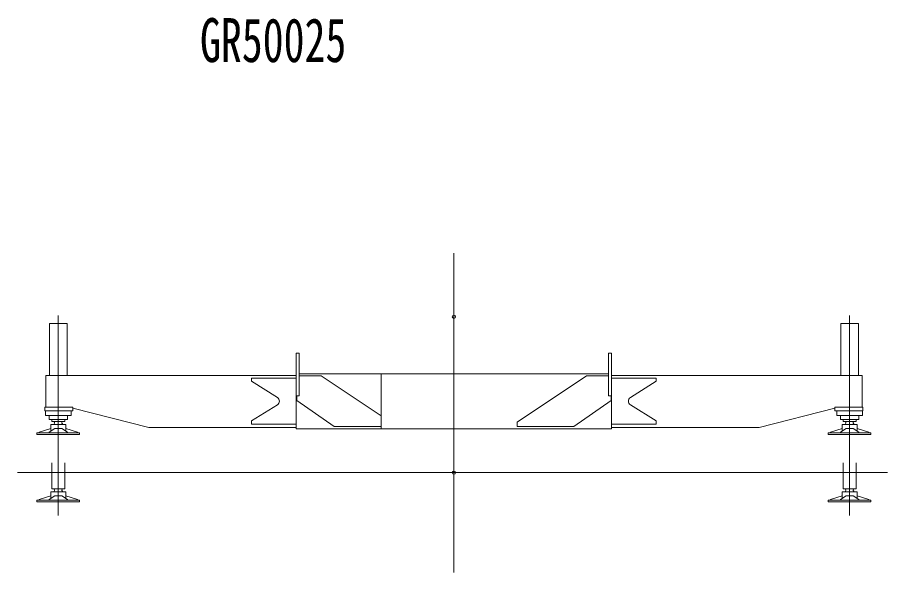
# Model space of a CAD drawing. Units: millimetres, scale not verified. Extents: x -34130 to 33905, y -21736 to 21716.
# Drawn here: x 23718 to 31855, y -21736 to -16549 of the extents above; entities that cross this region are included whole.
import ezdxf
from ezdxf.enums import TextEntityAlignment as Align

# ---------------------------------------------------------------- set-up
doc = ezdxf.new("R2010")
doc.units = ezdxf.units.MM
doc.header["$LTSCALE"] = 60
doc.header["$PDMODE"] = 32
doc.header["$PDSIZE"] = 30
doc.layers.add('0-0_0', color=3, linetype='Continuous', lineweight=18)
doc.styles.add('ＭＳ ゴシック', font='')
doc.styles.get('ＭＳ ゴシック').set_extended_font_data('MS Gothic')

msp = doc.modelspace()

# ---------------------------------------------------------------- linework, layer by layer
at = {"layer": '0-0_0', "color": 4}
for p, q in [((27799.66, -18752.18), (27799.66, -21735.78)), ((24099.76, -19332.64), (24099.76, -21202.52)), ((31499.67, -19332.64), (31499.67, -21202.52)), ((24017.26, -19407.72), (24182.26, -19407.72)), ((24017.26, -19895.72), (24017.26, -19407.72)), ((24182.26, -19895.72), (24182.26, -19407.72)), ((31582.17, -19407.72), (31417.17, -19407.72)), ((31417.17, -19895.72), (31417.17, -19407.72)), ((31582.17, -19895.72), (31582.17, -19407.72)), ((26324.66, -19684.73), (26352.66, -19684.73)), ((26324.66, -20391.72), (26324.66, -19684.73)), ((29246.66, -19684.73), (29246.66, -20084.72)), ((29246.66, -19684.73), (29274.66, -19684.73)), ((29274.66, -19684.73), (29274.66, -20391.72)), ((26324.66, -19917.72), (25907.66, -19917.72)), ((25907.66, -19917.72), (25907.66, -19947.72)), ((26352.66, -19877.72), (29246.66, -19877.72)), ((26559.97, -19896.72), (26352.66, -19896.72)), ((27119.66, -20269.75), (26559.66, -19896.72)), ((27119.66, -19877.72), (27119.66, -20391.72)), ((28389.66, -20329.72), (29039.66, -19896.72)), ((29039.37, -19896.72), (29246.66, -19896.72)), ((29274.66, -19917.72), (29691.66, -19917.72)), ((29691.66, -19917.72), (29691.66, -19947.72)), ((25907.66, -19947.72), (26149.06, -20099.88)), ((29691.66, -19947.72), (29450.37, -20099.88)), ((26329.66, -20084.72), (26329.66, -20126.72)), ((29246.66, -20084.72), (29274.66, -20084.72)), ((29269.66, -20084.72), (29269.66, -20126.72)), ((25907.66, -20317.72), (26148.87, -20167.68)), ((26329.66, -20126.72), (26679.66, -20369.72)), ((29269.66, -20126.72), (28919.66, -20369.72)), ((29691.66, -20317.72), (29450.56, -20167.68)), ((24236.76, -20190.72), (23974.76, -20190.72)), ((23974.76, -20190.72), (23974.76, -20224.72)), ((23979.76, -20224.72), (23979.76, -20267.72)), ((24219.76, -20267.72), (24219.76, -20224.72)), ((24946.06, -20379.72), (24236.66, -20201.03)), ((30653.26, -20379.72), (31362.66, -20201.03)), ((31362.66, -20190.72), (31624.66, -20190.72)), ((31379.67, -20267.72), (31379.67, -20224.72)), ((31619.67, -20224.72), (31619.67, -20267.72)), ((31624.66, -20190.72), (31624.66, -20224.72)), ((24219.76, -20267.71), (23979.76, -20267.71)), ((24039.66, -20304.71), (24039.66, -20323.72)), ((24039.66, -20323.72), (24159.76, -20323.72)), ((24065.76, -20333.72), (24065.76, -20338.32)), ((24133.76, -20338.32), (24133.76, -20333.72)), ((24159.76, -20304.71), (24159.76, -20323.72)), ((24184.66, -20267.71), (24184.66, -20304.71)), ((25907.66, -20317.72), (25907.66, -20347.72)), ((28389.66, -20329.72), (28389.66, -20369.72)), ((29691.66, -20317.72), (29691.66, -20347.72)), ((31379.67, -20267.71), (31619.67, -20267.71)), ((31414.66, -20267.71), (31414.66, -20304.71)), ((31439.67, -20304.71), (31439.67, -20323.72)), ((31559.67, -20323.72), (31439.67, -20323.72)), ((31465.66, -20338.32), (31465.66, -20333.72)), ((31533.66, -20333.72), (31533.66, -20338.32)), ((31559.67, -20304.71), (31559.67, -20323.72)), ((24029.76, -20388.93), (23921.06, -20422.99)), ((23921.06, -20422.99), (23922.87, -20428.72)), ((24067.26, -20389.49), (24014.76, -20422.99)), ((24014.76, -20422.99), (24014.76, -20428.72)), ((24029.76, -20352.72), (24029.76, -20413.42)), ((24132.26, -20389.49), (24067.26, -20389.49)), ((24184.76, -20422.99), (24132.26, -20389.49)), ((24278.37, -20422.99), (24169.66, -20388.93)), ((24184.76, -20422.99), (24184.76, -20428.72)), ((24278.37, -20422.99), (24276.56, -20428.71)), ((26324.66, -20379.72), (24946.16, -20379.72)), ((26324.66, -20347.72), (25907.66, -20347.72)), ((26324.66, -20391.72), (29274.66, -20391.72)), ((27119.66, -20369.72), (26679.66, -20369.72)), ((28389.66, -20369.72), (28919.66, -20369.72)), ((29274.66, -20347.72), (29691.66, -20347.72)), ((29274.66, -20379.72), (30653.26, -20379.72)), ((31320.97, -20422.99), (31429.66, -20388.93)), ((31320.97, -20422.99), (31322.76, -20428.72)), ((31414.66, -20422.99), (31467.16, -20389.49)), ((31414.66, -20422.99), (31414.66, -20428.72)), ((31467.16, -20389.49), (31532.16, -20389.49)), ((31532.16, -20389.49), (31584.66, -20422.99)), ((31569.66, -20352.72), (31569.66, -20413.42)), ((31569.66, -20388.93), (31678.37, -20422.99)), ((31584.66, -20422.99), (31584.66, -20428.72)), ((31678.37, -20422.99), (31676.56, -20428.72)), ((23899.76, -20428.72), (23899.76, -20444.72)), ((24299.76, -20428.72), (23899.76, -20428.72)), ((24299.76, -20444.72), (23899.76, -20444.72)), ((24299.76, -20444.72), (24299.76, -20428.72)), ((31299.66, -20444.72), (31299.66, -20428.72)), ((31299.66, -20428.72), (31699.66, -20428.72)), ((31299.66, -20444.72), (31699.66, -20444.72)), ((31699.66, -20428.72), (31699.66, -20444.72)), ((24039.76, -20709.35), (24039.76, -20954.18)), ((24159.76, -20709.35), (24159.76, -20954.18)), ((31439.67, -20709.35), (31439.67, -20954.18)), ((31559.67, -20709.35), (31559.67, -20954.18)), ((23717.56, -20801.72), (31855.06, -20801.72)), ((24169.76, -20982.72), (24029.76, -20982.72)), ((24029.76, -20982.72), (24029.76, -21043.42)), ((24159.76, -20954.18), (24039.76, -20954.18)), ((24065.76, -20964.18), (24065.76, -20969.24)), ((24133.76, -20968.32), (24133.76, -20964.18)), ((24169.76, -21043.42), (24169.76, -20982.72)), ((31429.66, -21043.42), (31429.66, -20982.72)), ((31429.66, -20982.72), (31569.66, -20982.72)), ((31439.67, -20954.18), (31559.67, -20954.18)), ((31465.66, -20968.32), (31465.66, -20964.18)), ((31533.66, -20964.18), (31533.66, -20969.24)), ((31569.66, -20982.72), (31569.66, -21043.42)), ((23899.76, -21058.71), (23899.76, -21074.72)), ((24299.76, -21074.72), (23899.76, -21074.72)), ((24029.76, -21018.93), (23921.06, -21052.99)), ((23921.06, -21052.99), (23922.87, -21058.71)), ((24067.26, -21019.49), (24014.76, -21052.99)), ((24014.76, -21052.99), (24014.76, -21058.71)), ((24132.26, -21019.49), (24067.26, -21019.49)), ((24184.76, -21052.99), (24132.26, -21019.49)), ((24278.37, -21052.99), (24169.66, -21018.93)), ((24184.76, -21052.99), (24184.76, -21058.71)), ((24278.37, -21052.99), (24276.56, -21058.71)), ((31299.66, -21074.72), (31699.66, -21074.72)), ((31320.97, -21052.99), (31429.66, -21018.93)), ((31320.97, -21052.99), (31322.76, -21058.71)), ((31414.66, -21052.99), (31467.16, -21019.49)), ((31414.66, -21052.99), (31414.66, -21058.71)), ((31467.16, -21019.49), (31532.16, -21019.49)), ((31532.16, -21019.49), (31584.66, -21052.99)), ((31569.66, -21018.93), (31678.37, -21052.99)), ((31584.66, -21052.99), (31584.66, -21058.71)), ((31678.37, -21052.99), (31676.56, -21058.72)), ((31699.66, -21058.71), (31699.66, -21074.72))]:
    msp.add_line(p, q, dxfattribs=at)
for points in [[(26324.66, -20084.72), (26352.66, -20084.72), (26352.66, -19684.73)], [(26324.66, -19895.72), (23982.76, -19895.72), (23982.76, -20190.72)], [(29274.66, -19895.72), (31616.66, -19895.72), (31616.66, -20190.72)], [(24236.76, -20190.72), (24236.76, -20224.72), (23974.76, -20224.72)], [(31362.66, -20190.72), (31362.66, -20224.72), (31624.66, -20224.72)], [(24184.66, -20304.71), (24014.76, -20304.71), (24014.76, -20267.71)], [(31414.66, -20304.71), (31584.66, -20304.71), (31584.66, -20267.71)], [(24169.76, -20413.42), (24169.76, -20352.72), (24029.76, -20352.72)], [(31429.66, -20413.42), (31429.66, -20352.72), (31569.66, -20352.72)], [(24299.76, -21074.72), (24299.76, -21058.71), (23899.76, -21058.71)], [(31299.66, -21074.72), (31299.66, -21058.71), (31699.66, -21058.71)]]:
    msp.add_lwpolyline(points, dxfattribs=at)
for centre, radius, start, end in [((26127.66, -20133.72), 40, 301.8907, 57.7684), ((29471.66, -20133.72), 40, 122.232, 238.109), ((24055.76, -20333.71), 10, 0.00004, 90.0001), ((24099.76, -20368.71), 45, 140.212, 159.173), ((24063.26, -20338.32), 2.5, 320.2123, 359.99991), ((24143.76, -20333.71), 10, 90, 180), ((24136.26, -20338.32), 2.5, 180, 219.788), ((24136.26, -20338.32), 2.5, 180, 219.788), ((24099.76, -20368.71), 45, 20.8272, 39.7876), ((31455.67, -20333.71), 10, 359.99998, 90), ((31499.67, -20368.71), 45, 140.212, 159.173), ((31463.17, -20338.32), 2.5, 320.2123, 359.99993), ((31463.17, -20338.32), 2.5, 320.2123, 359.99998), ((31543.66, -20333.71), 10, 89.9999, 180), ((31536.16, -20338.32), 2.5, 180, 219.788), ((31499.67, -20368.71), 45, 20.8272, 39.7876), ((24055.76, -20964.18), 10, 0.00004, 90), ((24099.76, -20998.71), 45, 139.073, 159.173), ((24063.26, -20968.32), 2.5, 320.2123, 359.99991), ((24143.76, -20964.18), 10, 90, 180), ((24136.26, -20968.32), 2.5, 180, 219.788), ((24136.26, -20968.32), 2.5, 180, 219.788), ((24099.76, -20998.71), 45, 20.8272, 40.9265), ((31455.67, -20964.18), 10, 0, 90), ((31499.67, -20998.71), 45, 139.073, 159.173), ((31463.17, -20968.32), 2.5, 320.2123, 359.99993), ((31463.17, -20968.32), 2.5, 320.2123, 359.99998), ((31543.66, -20964.18), 10, 90, 180), ((31536.16, -20968.32), 2.5, 180, 219.788), ((31499.67, -20998.71), 45, 20.8272, 40.9265)]:
    msp.add_arc(centre, radius, start, end, dxfattribs=at)
at = {"layer": '0-0_0', "color": 1}
for p in [(27799.66, -19345.72), (27799.66, -20801.72)]:
    msp.add_point(p, dxfattribs=at)

# ---------------------------------------------------------------- texts
at = {"layer": '0-0_0', "color": 7, "style": 'ＭＳ ゴシック', "width": 0.7}
msp.add_text('GR50025', height=410.6, dxfattribs=at).set_placement((25424.87, -17089.09), align=Align.BOTTOM_LEFT)

doc.saveas('drawing.dxf')
